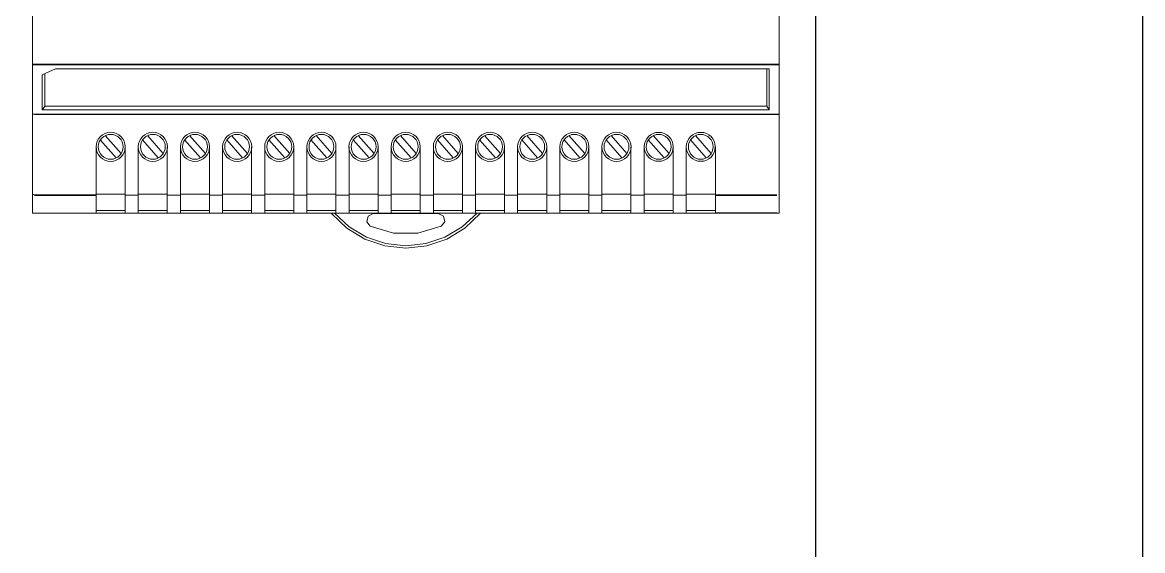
# Model space of a CAD drawing. Extents: x 164829 to 165429, y 198320 to 199620.
# Drawn here: x 165292.3 to 165429.3, y 198934.3 to 198998.8 of the extents above; entities that cross this region are included whole.
import ezdxf

# ---------------------------------------------------------------- set-up
doc = ezdxf.new("R2010")
doc.units = 0
doc.header["$MEASUREMENT"] = 0
doc.layers.add('元件', color=7, linetype='Continuous')

# ---------------------------------------------------------------- blocks, each defined once
blk = doc.blocks.new('Manufacturer光辉电器PartName电源监控Series消防电源PartTypeMaxCurrent0MinCurrent0PolesMinPower0MaxPower0ShellFrameLimitingCurrentRemarkLibType2DelFlgfalseUpdateDate')
at = {"layer": '元件', "lineweight": 0, "transparency": 33554687}
h = blk.add_hatch(color=8, dxfattribs=at)
h.dxf.hatch_style = 2
h.paths.add_polyline_path([(-37.89, -45.46), (-37.84, -45.46), (-37.84, -45.51), (-37.89, -45.51)])
at = {"layer": '元件', "color": 8, "lineweight": 0, "transparency": 33554687}
blk.add_lwpolyline([(-45.67, 49.77), (45.67, 49.77), (45.67, -45.49), (-45.67, -45.49)], close=True, dxfattribs=at)
for points in [[(-45.67, -27.28), (45.67, -27.28)], [(-45.67, -27.37), (45.67, -27.37)], [(-44.45, -28.6), (-42.85, -27.83)], [(-44.45, -32.84), (-44.45, -28.6)], [(-44.15, -32.43), (-44.15, -28.44)], [(-42.85, -27.83), (44.45, -27.83)], [(44.15, -27.83), (44.15, -32.43)], [(44.45, -27.83), (44.45, -32.84)], [(-44.15, -32.43), (-44.45, -32.84)], [(44.45, -32.84), (-44.45, -32.84)], [(44.15, -32.43), (-44.15, -32.43)], [(44.15, -32.43), (44.45, -32.84)], [(45.67, -33.41), (-45.67, -33.41)], [(45.67, -33.42), (-45.37, -33.42)], [(-37.36, -36.54), (-35.42, -38.74)], [(-34.81, -38.21), (-36.76, -36.01)], [(-32.21, -36.54), (-30.27, -38.74)], [(-29.66, -38.21), (-31.6, -36.01)], [(-27.05, -36.54), (-25.11, -38.74)], [(-24.5, -38.21), (-26.44, -36.01)], [(-21.9, -36.54), (-19.95, -38.74)], [(-19.35, -38.21), (-21.29, -36.01)], [(-16.74, -36.54), (-14.8, -38.74)], [(-14.19, -38.21), (-16.12, -36.01)], [(-11.59, -36.54), (-9.64, -38.74)], [(-9.04, -38.21), (-10.97, -36.01)], [(-6.43, -36.54), (-4.49, -38.74)], [(-3.88, -38.21), (-5.81, -36.01)], [(-1.28, -36.54), (0.67, -38.74)], [(1.28, -38.21), (-0.66, -36.01)], [(3.89, -36.54), (5.82, -38.74)], [(6.43, -38.21), (4.5, -36.01)], [(9.04, -36.54), (10.98, -38.74)], [(11.59, -38.21), (9.65, -36.01)], [(14.2, -36.54), (16.13, -38.74)], [(16.74, -38.21), (14.81, -36.01)], [(19.36, -36.54), (21.29, -38.74)], [(21.9, -38.21), (19.96, -36.01)], [(24.51, -36.54), (26.44, -38.74)], [(27.05, -38.21), (25.12, -36.01)], [(29.67, -36.54), (31.6, -38.74)], [(32.21, -38.21), (30.28, -36.01)], [(34.82, -36.54), (36.76, -38.74)], [(37.36, -38.21), (35.43, -36.01)], [(-37.87, -45.49), (-37.87, -37.38)], [(-34.31, -45.49), (-34.31, -37.38)], [(-32.71, -45.49), (-32.71, -37.38)], [(-29.16, -45.49), (-29.16, -37.38)], [(-27.55, -45.49), (-27.55, -37.38)], [(-24, -45.49), (-24, -37.38)], [(-22.4, -45.49), (-22.4, -37.38)], [(-18.85, -45.49), (-18.85, -37.38)], [(-17.24, -45.49), (-17.24, -37.38)], [(-13.69, -45.49), (-13.69, -37.38)], [(-12.09, -45.49), (-12.09, -37.38)], [(-8.53, -45.49), (-8.53, -37.38)], [(-6.93, -45.49), (-6.93, -37.38)], [(-3.38, -45.49), (-3.38, -37.38)], [(-1.78, -45.49), (-1.78, -37.38)], [(1.78, -45.49), (1.78, -37.38)], [(3.38, -45.49), (3.38, -37.38)], [(6.93, -45.49), (6.93, -37.38)], [(8.53, -45.49), (8.53, -37.38)], [(12.09, -45.49), (12.09, -37.38)], [(13.69, -45.49), (13.69, -37.38)], [(17.24, -45.49), (17.24, -37.38)], [(18.85, -45.49), (18.85, -37.38)], [(22.4, -45.49), (22.4, -37.38)], [(24, -45.49), (24, -37.38)], [(27.55, -45.49), (27.55, -37.38)], [(29.17, -45.49), (29.17, -37.38)], [(32.71, -45.49), (32.71, -37.38)], [(34.32, -45.49), (34.32, -37.38)], [(37.87, -45.49), (37.87, -37.38)], [(-45.67, -43.16), (-45.37, -43.32)], [(-45.37, -43.25), (-45.67, -43.16)], [(-45.37, -43.25), (-37.87, -43.25)], [(-45.37, -43.32), (-37.87, -43.32)], [(-37.87, -43.16), (-34.31, -43.16)], [(-32.71, -43.3), (-34.31, -43.3)], [(-32.71, -43.16), (-29.16, -43.16)], [(-27.55, -43.3), (-29.16, -43.3)], [(-27.55, -43.16), (-24, -43.16)], [(-22.4, -43.3), (-24, -43.3)], [(-22.4, -43.16), (-18.85, -43.16)], [(-17.24, -43.3), (-18.85, -43.3)], [(-17.24, -43.16), (-13.69, -43.16)], [(-12.09, -43.3), (-13.69, -43.3)], [(-12.09, -43.16), (-8.53, -43.16)], [(-6.93, -43.3), (-8.53, -43.3)], [(-6.93, -43.16), (-3.38, -43.16)], [(-1.78, -43.3), (-3.38, -43.3)], [(-1.78, -43.16), (1.78, -43.16)], [(3.38, -43.3), (1.78, -43.3)], [(3.38, -43.16), (6.93, -43.16)], [(8.53, -43.3), (6.93, -43.3)], [(8.53, -43.16), (12.09, -43.16)], [(13.69, -43.3), (12.09, -43.3)], [(13.69, -43.16), (17.24, -43.16)], [(18.85, -43.3), (17.24, -43.3)], [(18.85, -43.16), (22.4, -43.16)], [(24, -43.3), (22.4, -43.3)], [(24, -43.16), (27.55, -43.16)], [(29.17, -43.3), (27.55, -43.3)], [(29.17, -43.16), (32.71, -43.16)], [(34.32, -43.3), (32.71, -43.3)], [(34.32, -43.16), (37.87, -43.16)], [(37.87, -43.25), (45.37, -43.25)], [(37.87, -43.32), (45.37, -43.32)], [(-37.87, -45.18), (-34.31, -45.18)], [(-32.71, -45.18), (-29.16, -45.18)], [(-27.55, -45.18), (-24, -45.18)], [(-22.4, -45.18), (-18.85, -45.18)], [(-17.24, -45.18), (-13.69, -45.18)], [(-12.09, -45.18), (-8.53, -45.18)], [(-6.93, -45.18), (-3.38, -45.18)], [(-1.78, -45.18), (1.78, -45.18)], [(3.38, -45.18), (6.93, -45.18)], [(8.53, -45.18), (12.09, -45.18)], [(13.69, -45.18), (17.24, -45.18)], [(18.85, -45.18), (22.4, -45.18)], [(24, -45.18), (27.55, -45.18)], [(29.17, -45.18), (32.71, -45.18)], [(34.32, -45.18), (37.87, -45.18)], [(-45.46, -45.49), (45.47, -45.49)], [(-9.08, -45.53), (-9.08, -45.49)], [(-9.08, -45.53), (-7.22, -47.32), (-5.01, -48.66), (-2.56, -49.49), (0, -49.77), (2.57, -49.49), (5.02, -48.66), (7.22, -47.32), (9.09, -45.53)], [(-8.72, -45.49), (-6.91, -47.16), (-4.79, -48.42), (-2.46, -49.2), (0, -49.47), (2.46, -49.2), (4.8, -48.42), (6.92, -47.16), (8.73, -45.49)], [(-3.98, -45.53), (-4.61, -45.84), (-4.77, -46.53), (-4.33, -47.08)], [(3.98, -45.53), (-3.98, -45.53)], [(4.33, -47.08), (4.78, -46.53), (4.62, -45.84), (3.98, -45.53)], [(9.09, -45.49), (9.09, -45.53)], [(45.37, -45.45), (37.87, -45.45)], [(-4.33, -47.08), (-1.48, -47.94), (1.49, -47.94), (4.33, -47.08)]]:
    blk.add_lwpolyline(points, dxfattribs=at)
for centre, radius in [((-36.09, -37.38), 1.78), ((-30.93, -37.38), 1.78), ((-25.78, -37.38), 1.78), ((-20.62, -37.38), 1.78), ((-15.47, -37.38), 1.78), ((-10.31, -37.38), 1.78), ((-5.16, -37.38), 1.78), ((0, -37.38), 1.78), ((5.16, -37.38), 1.78), ((10.31, -37.38), 1.78), ((15.47, -37.38), 1.78), ((20.62, -37.38), 1.78), ((25.78, -37.38), 1.78), ((30.94, -37.38), 1.77), ((36.09, -37.38), 1.77), ((-36.08, -37.38), 1.52), ((-30.93, -37.38), 1.52), ((-25.77, -37.38), 1.52), ((-20.62, -37.38), 1.52), ((-15.46, -37.38), 1.52), ((-10.31, -37.38), 1.52), ((-5.15, -37.38), 1.52), ((0, -37.38), 1.52), ((5.16, -37.38), 1.52), ((10.32, -37.38), 1.52), ((15.47, -37.38), 1.52), ((20.63, -37.38), 1.52), ((25.78, -37.38), 1.52), ((30.94, -37.38), 1.52), ((36.09, -37.38), 1.52)]:
    blk.add_circle(centre, radius, dxfattribs=at)

msp = doc.modelspace()

# ---------------------------------------------------------------- linework, layer by layer
at = {"transparency": 33554687}
for points in [[(164829.34, 199619.68), (165429.34, 199619.68), (165429.34, 198319.68), (164829.34, 198319.68)], [(164869.34, 199569.68), (165389.34, 199569.68), (165389.34, 198369.68), (164869.34, 198369.68)]]:
    msp.add_lwpolyline(points, close=True, dxfattribs=at)

# ---------------------------------------------------------------- block references
msp.add_blockref('Manufacturer光辉电器PartName电源监控Series消防电源PartTypeMaxCurrent0MinCurrent0PolesMinPower0MaxPower0ShellFrameLimitingCurrentRemarkLibType2DelFlgfalseUpdateDate', (165339.21, 199021), dxfattribs=at)

doc.saveas('drawing.dxf')
